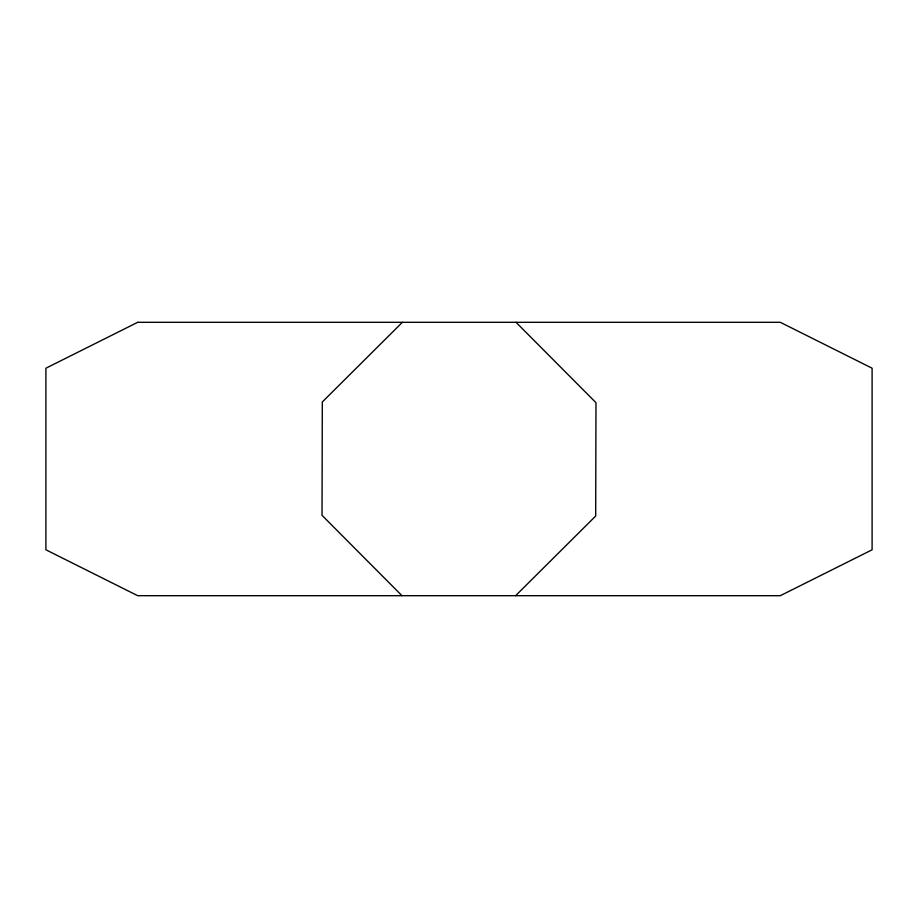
<?xml version="1.0" encoding="UTF-8"?>
<svg xmlns="http://www.w3.org/2000/svg" width="918" height="918" viewBox="0 0 918 918"><rect width="100%" height="100%" fill="white"/><g stroke="black" fill="none" stroke-linecap="round" stroke-linejoin="round"><path stroke-width="1.38" d="M402.382 322.31L322.31 401.969L322.023 515.319L401.969 595.69M515.618 595.69L595.69 516.031L595.977 402.681L516.031 322.31M137.7 322.31L45.9 368.21L45.9 549.79L137.7 595.69L780.3 595.69L872.1 549.79L872.1 368.21L780.3 322.31L137.7 322.31"/></g></svg>
